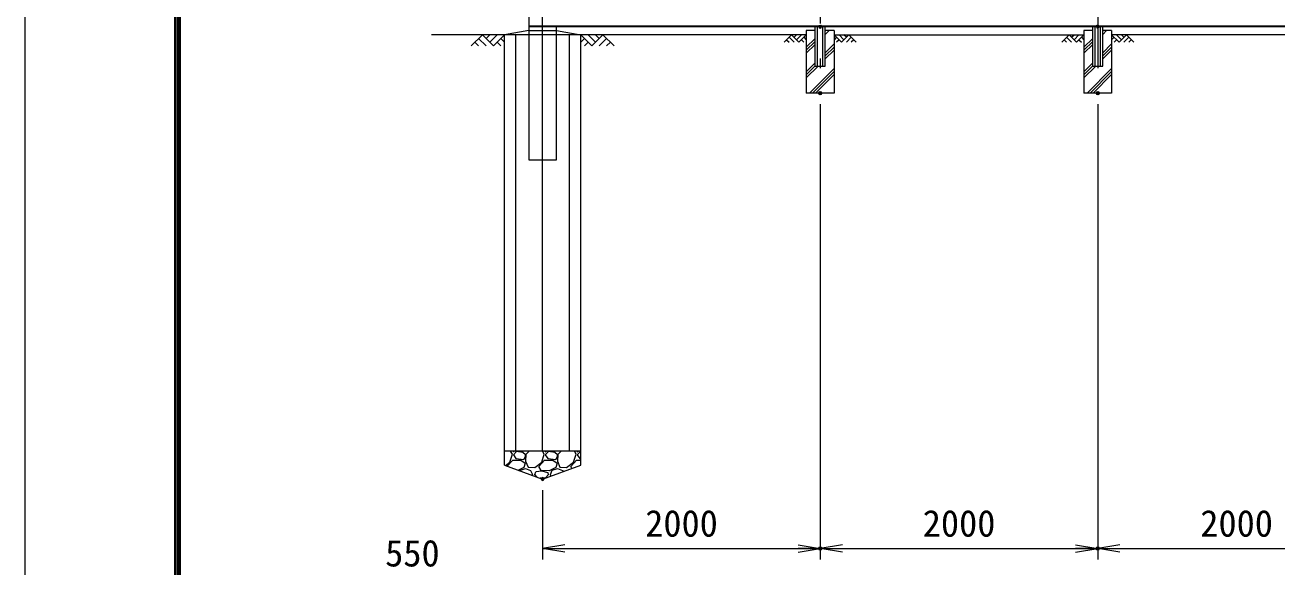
# Model space of a CAD drawing. Units: millimetres at full size. Extents: x -16800 to 16800, y -11880 to 11880.
# Drawn here: x -16800 to -7779, y -5076 to -1172 of the extents above; entities that cross this region are included whole.
import ezdxf
from ezdxf.enums import TextEntityAlignment as Align

# ---------------------------------------------------------------- set-up
doc = ezdxf.new("R2010")
doc.units = ezdxf.units.MM
doc.header["$LTSCALE"] = 40
doc.header["$PDMODE"] = 32
doc.header["$PDSIZE"] = 20
doc.linetypes.add('USER1', pattern=[50.8, 31.75, -6.35, 6.35, -6.35])
for name, color, linetype, lineweight in [('0-0_D-STR1', 1, 'Continuous', 18), ('0-1_D-BMK', 2, 'USER1', 13), ('0-2_D-STR3', 3, 'Continuous', 13), ('0-3_D-STR4', 7, 'Continuous', 18), ('0-4_D-BGD', 7, 'Continuous', 18), ('0-5_D-DCR-HCH', 7, 'Continuous', 13), ('0-6_D-STR-DIM', 7, 'Continuous', 13), ('0-7_0', 7, 'Continuous', 18), ('0-C_D-TTL', 7, 'Continuous', 18)]:
    doc.layers.add(name, color=color, linetype=linetype, lineweight=lineweight)
doc.layers.add('0-8_Defpoints', color=253, linetype='Continuous')
doc.styles.add('ＭＳ ゴシック', font='')
doc.styles.get('ＭＳ ゴシック').set_extended_font_data('MS Gothic')

# ---------------------------------------------------------------- blocks, each defined once
blk = doc.blocks.new('_Open')
at = {"layer": '0-7_0'}
blk.add_line((-40, 6.67), (0, 0), dxfattribs=at)
blk.add_lwpolyline([(-40, -6.67), (0, 0), (-40, 0)], dxfattribs=at)

msp = doc.modelspace()

# ---------------------------------------------------------------- linework, layer by layer
at = {"layer": '0-0_D-STR1'}
for p, q in [((-13170.08, -1178.48), (-270.08, -1178.48)), ((-13170.08, -1182.48), (-270.08, -1182.48)), ((-11106.58, -1467.48), (-11106.58, -1182.48)), ((-11089.08, -1467.48), (-11089.08, -1182.48)), ((-11051.08, -1467.48), (-11051.08, -1182.48)), ((-11033.58, -1467.48), (-11033.58, -1182.48)), ((-9106.58, -1467.48), (-9106.58, -1182.48)), ((-9089.08, -1467.48), (-9089.08, -1182.48)), ((-9051.08, -1467.48), (-9051.08, -1182.48)), ((-9033.58, -1467.48), (-9033.58, -1182.48)), ((-11106.58, -1467.48), (-11033.58, -1467.48)), ((-9106.58, -1467.48), (-9033.58, -1467.48))]:
    msp.add_line(p, q, dxfattribs=at)
msp.add_lwpolyline([(-12970.08, 7857.52), (-13170.08, 7857.52), (-13170.08, -2142.48), (-12970.08, -2142.48), (-12970.08, -1182.48)], dxfattribs=at)
at = {"layer": '0-1_D-BMK'}
for p, q in [((-13070.08, -2193.48), (-13070.08, 7908.52)), ((-11070.08, 617.52), (-11070.08, -1482.48)), ((-9070.08, -1047.19), (-9070.08, -1482.48)), ((-11060.08, -1186.98), (-11080.08, -1186.98)), ((-9060.08, -1186.98), (-9080.08, -1186.98))]:
    msp.add_line(p, q, dxfattribs=at)
at = {"layer": '0-2_D-STR3'}
for p, q in [((-13170.08, -1177.48), (-270.08, -1177.48)), ((-11070.08, -1179.47), (-11076.58, -1183.23)), ((-11076.58, -1183.23), (-11076.58, -1190.73)), ((-11076.58, -1190.73), (-11070.08, -1194.48)), ((-11076.33, -1183.08), (-11076.33, -1172.98)), ((-11076.33, -1172.98), (-11074.33, -1172.98)), ((-11074.33, -1181.93), (-11074.33, -1172.98)), ((-11063.58, -1183.23), (-11070.08, -1179.47)), ((-11070.08, -1194.48), (-11063.58, -1190.73)), ((-11065.83, -1181.93), (-11065.83, -1172.98)), ((-11065.83, -1172.98), (-11063.83, -1172.98)), ((-11063.83, -1183.08), (-11063.83, -1172.98)), ((-11063.58, -1190.73), (-11063.58, -1183.23)), ((-9070.08, -1179.47), (-9076.58, -1183.23)), ((-9076.58, -1183.23), (-9076.58, -1190.73)), ((-9076.58, -1190.73), (-9070.08, -1194.48)), ((-9076.33, -1183.08), (-9076.33, -1172.98)), ((-9076.33, -1172.98), (-9074.33, -1172.98)), ((-9074.33, -1181.93), (-9074.33, -1172.98)), ((-9063.58, -1183.23), (-9070.08, -1179.47)), ((-9070.08, -1194.48), (-9063.58, -1190.73)), ((-9065.83, -1181.93), (-9065.83, -1172.98)), ((-9065.83, -1172.98), (-9063.83, -1172.98)), ((-9063.83, -1183.08), (-9063.83, -1172.98)), ((-9063.58, -1190.73), (-9063.58, -1183.23))]:
    msp.add_line(p, q, dxfattribs=at)
for centre in [(-11070.08, -1186.98), (-9070.08, -1186.98)]:
    msp.add_circle(centre, 6.25, dxfattribs=at)
at = {"layer": '0-3_D-STR4'}
for p, q in [((-13170.08, -1212.48), (-13345.08, -1242.48)), ((-13264.54, -4242.48), (-13264.54, -1242.48)), ((-13070.08, -4242.48), (-13070.08, -1242.48)), ((-12970.08, -1212.48), (-12795.08, -1242.48)), ((-12875.63, -4242.48), (-12875.63, -1242.48)), ((-11170.08, -1212.48), (-11170.08, -1662.48)), ((-11106.58, -1212.48), (-11170.08, -1212.48)), ((-10970.08, -1212.48), (-11033.58, -1212.48)), ((-10970.08, -1212.48), (-10970.08, -1662.48)), ((-9170.08, -1212.48), (-9170.08, -1662.48)), ((-9106.58, -1212.48), (-9170.08, -1212.48)), ((-8970.08, -1212.48), (-9033.58, -1212.48)), ((-8970.08, -1212.48), (-8970.08, -1662.48)), ((-10970.08, -1662.48), (-11170.08, -1662.48)), ((-8970.08, -1662.48), (-9170.08, -1662.48))]:
    msp.add_line(p, q, dxfattribs=at)
msp.add_lwpolyline([(-13345.08, -4342.48), (-13070.08, -4442.48), (-12795.08, -4342.48)], dxfattribs=at)
at = {"layer": '0-4_D-BGD'}
for p, q in [((-11170.08, -1242.48), (-13870.08, -1242.48)), ((-13345.08, -4342.48), (-13345.08, -1242.48)), ((-13170.08, -1212.48), (-12970.08, -1212.48)), ((-12795.08, -4342.48), (-12795.08, -1242.48)), ((-10970.08, -1242.48), (-9170.08, -1242.48)), ((-5170.08, -1242.48), (-8970.08, -1242.48)), ((-12795.08, -4242.48), (-13345.08, -4242.48))]:
    msp.add_line(p, q, dxfattribs=at)
at = {"layer": '0-5_D-DCR-HCH'}
for p, q in [((-13504.72, -1242.48), (-13584.54, -1322.3)), ((-13504.72, -1242.48), (-13424.9, -1322.3)), ((-13478.11, -1269.08), (-13451.51, -1242.48)), ((-13451.51, -1295.69), (-13398.29, -1242.48)), ((-13424.9, -1322.3), (-13345.08, -1242.48)), ((-12715.26, -1322.3), (-12795.08, -1242.48)), ((-12688.66, -1295.69), (-12741.87, -1242.48)), ((-12635.45, -1242.48), (-12715.26, -1322.3)), ((-12661.91, -1269.22), (-12688.66, -1242.48)), ((-12635.45, -1242.48), (-12555.63, -1322.3)), ((-11276.51, -1242.48), (-11329.72, -1295.69)), ((-11294.24, -1260.22), (-11258.61, -1295.69)), ((-11276.51, -1242.48), (-11223.29, -1295.69)), ((-11258.77, -1260.22), (-11241.03, -1242.48)), ((-11241.03, -1277.95), (-11205.56, -1242.48)), ((-11223.29, -1295.69), (-11170.08, -1242.48)), ((-11187.82, -1260.22), (-11170.08, -1277.87)), ((-11033.58, -1239.54), (-11006.52, -1212.48)), ((-11033.58, -1217.44), (-11028.62, -1212.48)), ((-10916.87, -1295.69), (-10970.08, -1242.48)), ((-10952.35, -1260.22), (-10970.08, -1277.87)), ((-10899.13, -1277.95), (-10934.61, -1242.48)), ((-10863.66, -1242.48), (-10916.87, -1295.69)), ((-10881.3, -1260.31), (-10899.13, -1242.48)), ((-10845.92, -1260.22), (-10881.56, -1295.69)), ((-10863.66, -1242.48), (-10810.45, -1295.69)), ((-9276.51, -1242.48), (-9329.72, -1295.69)), ((-9294.24, -1260.22), (-9258.61, -1295.69)), ((-9276.51, -1242.48), (-9223.29, -1295.69)), ((-9258.77, -1260.22), (-9241.03, -1242.48)), ((-9241.03, -1277.95), (-9205.56, -1242.48)), ((-9223.29, -1295.69), (-9170.08, -1242.48)), ((-9187.82, -1260.22), (-9170.08, -1277.87)), ((-9033.58, -1239.54), (-9006.52, -1212.48)), ((-9033.58, -1217.44), (-9028.62, -1212.48)), ((-8916.87, -1295.69), (-8970.08, -1242.48)), ((-8952.35, -1260.22), (-8970.08, -1277.87)), ((-8899.13, -1277.95), (-8934.61, -1242.48)), ((-8863.66, -1242.48), (-8916.87, -1295.69)), ((-8881.3, -1260.31), (-8899.13, -1242.48)), ((-8845.92, -1260.22), (-8881.56, -1295.69)), ((-8863.66, -1242.48), (-8810.45, -1295.69)), ((-13557.93, -1295.69), (-13531.2, -1322.3)), ((-13531.32, -1269.08), (-13477.87, -1322.3)), ((-13398.29, -1295.69), (-13371.57, -1322.3)), ((-13371.69, -1269.08), (-13345.08, -1295.57)), ((-12768.48, -1269.08), (-12795.08, -1295.57)), ((-12741.87, -1295.69), (-12768.6, -1322.3)), ((-12608.84, -1269.08), (-12662.3, -1322.3)), ((-12582.23, -1295.69), (-12608.96, -1322.3)), ((-11311.98, -1277.95), (-11294.16, -1295.69)), ((-11205.56, -1277.95), (-11187.74, -1295.69)), ((-11170.08, -1331.85), (-11106.58, -1268.35)), ((-11170.08, -1353.94), (-11106.58, -1290.44)), ((-11170.08, -1376.04), (-11106.58, -1312.54)), ((-11033.58, -1372.12), (-10970.08, -1308.62)), ((-11033.58, -1394.22), (-10970.08, -1330.72)), ((-11033.58, -1416.32), (-10970.08, -1352.82)), ((-10934.61, -1277.95), (-10952.43, -1295.69)), ((-10828.18, -1277.95), (-10846, -1295.69)), ((-9311.98, -1277.95), (-9294.16, -1295.69)), ((-9205.56, -1277.95), (-9187.74, -1295.69)), ((-9170.08, -1331.85), (-9106.58, -1268.35)), ((-9170.08, -1353.94), (-9106.58, -1290.44)), ((-9170.08, -1376.04), (-9106.58, -1312.54)), ((-9033.58, -1372.12), (-8970.08, -1308.62)), ((-9033.58, -1394.22), (-8970.08, -1330.72)), ((-9033.58, -1416.32), (-8970.08, -1352.82)), ((-8934.61, -1277.95), (-8952.43, -1295.69)), ((-8828.18, -1277.95), (-8846, -1295.69)), ((-11170.08, -1508.62), (-11106.58, -1445.12)), ((-11170.08, -1530.72), (-11106.58, -1467.22)), ((-11170.08, -1552.82), (-11084.74, -1467.48)), ((-11147.16, -1662.48), (-10970.08, -1485.4)), ((-11125.06, -1662.48), (-10970.08, -1507.5)), ((-11102.97, -1662.48), (-10970.08, -1529.59)), ((-9170.08, -1508.62), (-9106.58, -1445.12)), ((-9170.08, -1530.72), (-9106.58, -1467.22)), ((-9170.08, -1552.82), (-9084.74, -1467.48)), ((-9147.16, -1662.48), (-8970.08, -1485.4)), ((-9125.06, -1662.48), (-8970.08, -1507.5)), ((-9102.97, -1662.48), (-8970.08, -1529.59)), ((-10970.38, -1662.48), (-10970.08, -1662.18)), ((-8970.38, -1662.48), (-8970.08, -1662.18)), ((-13338.47, -4344.88), (-13306.66, -4320.3)), ((-13324.93, -4349.8), (-13285.96, -4306.5)), ((-13306.66, -4320.3), (-13288.26, -4262.8)), ((-13288.26, -4262.8), (-13300.68, -4242.48)), ((-13285.96, -4306.5), (-13226.16, -4306.5)), ((-13283.05, -4242.48), (-13281.36, -4246.7)), ((-13281.36, -4246.7), (-13274.32, -4242.48)), ((-13258.36, -4244.4), (-13281.36, -4267.4)), ((-13281.36, -4267.4), (-13262.96, -4295)), ((-13262.96, -4295), (-13205.46, -4301.9)), ((-13212.36, -4251.3), (-13258.36, -4244.4)), ((-13226.16, -4306.5), (-13196.26, -4327.2)), ((-13193.96, -4267.4), (-13212.36, -4251.3)), ((-13205.46, -4301.9), (-13193.96, -4281.2)), ((-13196.26, -4327.2), (-13205.46, -4359.4)), ((-13191.66, -4265.1), (-13193.96, -4313.4)), ((-13193.96, -4281.2), (-13193.96, -4267.4)), ((-13193.96, -4313.4), (-13175.56, -4357.1)), ((-13166.88, -4242.48), (-13191.66, -4265.1)), ((-13127.26, -4359.4), (-13076.66, -4320.3)), ((-13097.36, -4352.5), (-13055.96, -4306.5)), ((-13076.66, -4320.3), (-13058.26, -4262.8)), ((-13058.26, -4262.8), (-13070.68, -4242.48)), ((-13055.96, -4306.5), (-12996.16, -4306.5)), ((-13053.05, -4242.48), (-13051.36, -4246.7)), ((-13051.36, -4246.7), (-13044.32, -4242.48)), ((-13028.36, -4244.4), (-13051.36, -4267.4)), ((-13051.36, -4267.4), (-13032.96, -4295)), ((-13032.96, -4295), (-12975.46, -4301.9)), ((-12982.36, -4251.3), (-13028.36, -4244.4)), ((-12996.16, -4306.5), (-12966.26, -4327.2)), ((-12963.96, -4267.4), (-12982.36, -4251.3)), ((-12975.46, -4301.9), (-12963.96, -4281.2)), ((-12966.26, -4327.2), (-12975.46, -4359.4)), ((-12961.66, -4265.1), (-12963.96, -4313.4)), ((-12963.96, -4281.2), (-12963.96, -4267.4)), ((-12963.96, -4313.4), (-12945.56, -4357.1)), ((-12936.88, -4242.48), (-12961.66, -4265.1)), ((-12897.26, -4359.4), (-12846.66, -4320.3)), ((-12867.36, -4352.5), (-12825.96, -4306.5)), ((-12846.66, -4320.3), (-12828.26, -4262.8)), ((-12828.26, -4262.8), (-12840.68, -4242.48)), ((-12825.96, -4306.5), (-12795.08, -4306.5)), ((-12823.05, -4242.48), (-12821.36, -4246.7)), ((-12821.36, -4246.7), (-12814.32, -4242.48)), ((-12798.36, -4244.4), (-12821.36, -4267.4)), ((-12821.36, -4267.4), (-12802.96, -4295)), ((-12802.96, -4295), (-12795.08, -4295.95)), ((-12795.08, -4244.89), (-12798.36, -4244.4)), ((-13205.46, -4359.4), (-13243.6, -4379.38)), ((-13233.08, -4383.21), (-13230.76, -4377.8)), ((-13230.76, -4377.8), (-13193.96, -4366.3)), ((-13193.96, -4366.3), (-13157.16, -4380.1)), ((-13175.56, -4357.1), (-13127.26, -4359.4)), ((-13157.16, -4380.1), (-13143.36, -4410)), ((-13145.2, -4415.16), (-13143.36, -4410)), ((-13127.26, -4410), (-13120.36, -4391.6)), ((-13111.19, -4427.53), (-13127.26, -4410)), ((-13076.66, -4387), (-13120.36, -4391.6)), ((-13081.26, -4380.1), (-13097.36, -4352.5)), ((-13023.76, -4384.7), (-13081.26, -4380.1)), ((-13030.66, -4398.5), (-13076.66, -4387)), ((-13028.36, -4410), (-13049.06, -4433)), ((-13028.36, -4410), (-13030.66, -4398.5)), ((-12975.46, -4359.4), (-13023.76, -4384.7)), ((-13016.86, -4410), (-13011.99, -4421.36)), ((-13014.56, -4410), (-13000.76, -4377.8)), ((-13000.76, -4377.8), (-12963.96, -4366.3)), ((-12963.96, -4366.3), (-12927.16, -4380.1)), ((-12945.56, -4357.1), (-12897.26, -4359.4)), ((-12927.16, -4380.1), (-12923.05, -4389.01)), ((-12859.54, -4365.92), (-12867.36, -4352.5)), ((-13049.06, -4433), (-13087.06, -4436.3))]:
    msp.add_line(p, q, dxfattribs=at)
at = {"layer": '0-6_D-STR-DIM'}
for p, q in [((-11070.08, -1742.48), (-11070.08, -5022.48)), ((-11070.08, -1742.48), (-11070.08, -5022.48)), ((-9070.08, -1742.48), (-9070.08, -5022.48)), ((-9070.08, -1742.48), (-9070.08, -5022.48)), ((-13070.08, -4522.48), (-13070.08, -5022.48)), ((-13070.08, -4942.48), (-11070.08, -4942.48)), ((-11070.08, -4942.48), (-9070.08, -4942.48)), ((-9070.08, -4942.48), (-7070.08, -4942.48))]:
    msp.add_line(p, q, dxfattribs=at)
at = {"layer": '0-8_Defpoints'}
for p in [(-11070.08, -1662.48), (-9070.08, -1662.48), (-13070.08, -4442.48), (-11070.08, -4942.48), (-9070.08, -4942.48)]:
    msp.add_point(p, dxfattribs=at)
at = {"layer": '0-C_D-TTL', "color": 2}
msp.add_lwpolyline([(-16800, 11880), (16800, 11880), (16800, -11880), (-16800, -11880)], close=True, dxfattribs=at)
at = {"layer": '0-C_D-TTL'}
for points in [[(-15720, 11000), (15720, 11000), (15720, -11000), (-15720, -11000)], [(-15710, 10990), (15710, 10990), (15710, -10990), (-15710, -10990)], [(-15700, 10980), (15700, 10980), (15700, -10980), (-15700, -10980)], [(-15690, 10970), (15690, 10970), (15690, -10970), (-15690, -10970)], [(-15680, 10960), (15680, 10960), (15680, -10960), (-15680, -10960)]]:
    msp.add_lwpolyline(points, close=True, dxfattribs=at)

# ---------------------------------------------------------------- block references
at = {"layer": '0-6_D-STR-DIM', "xscale": 4, "yscale": 4, "rotation": 180}
for p in [(-13070.08, -4942.48), (-11070.08, -4942.48), (-9070.08, -4942.48)]:
    msp.add_blockref('_Open', p, dxfattribs=at)
at = {"layer": '0-6_D-STR-DIM', "xscale": 4, "yscale": 4}
for p in [(-11070.08, -4942.48), (-9070.08, -4942.48)]:
    msp.add_blockref('_Open', p, dxfattribs=at)

# ---------------------------------------------------------------- texts
at = {"layer": '0-6_D-STR-DIM', "style": 'ＭＳ ゴシック'}
for s, p in [('2000', (-12331.16, -4915.49)), ('2000', (-10331.16, -4915.49)), ('2000', (-8331.16, -4915.49)), ('550', (-14205.05, -5130.2))]:
    msp.add_text(s, height=192.4, dxfattribs=at).set_placement(p, align=Align.BOTTOM_LEFT)

doc.saveas('drawing.dxf')
